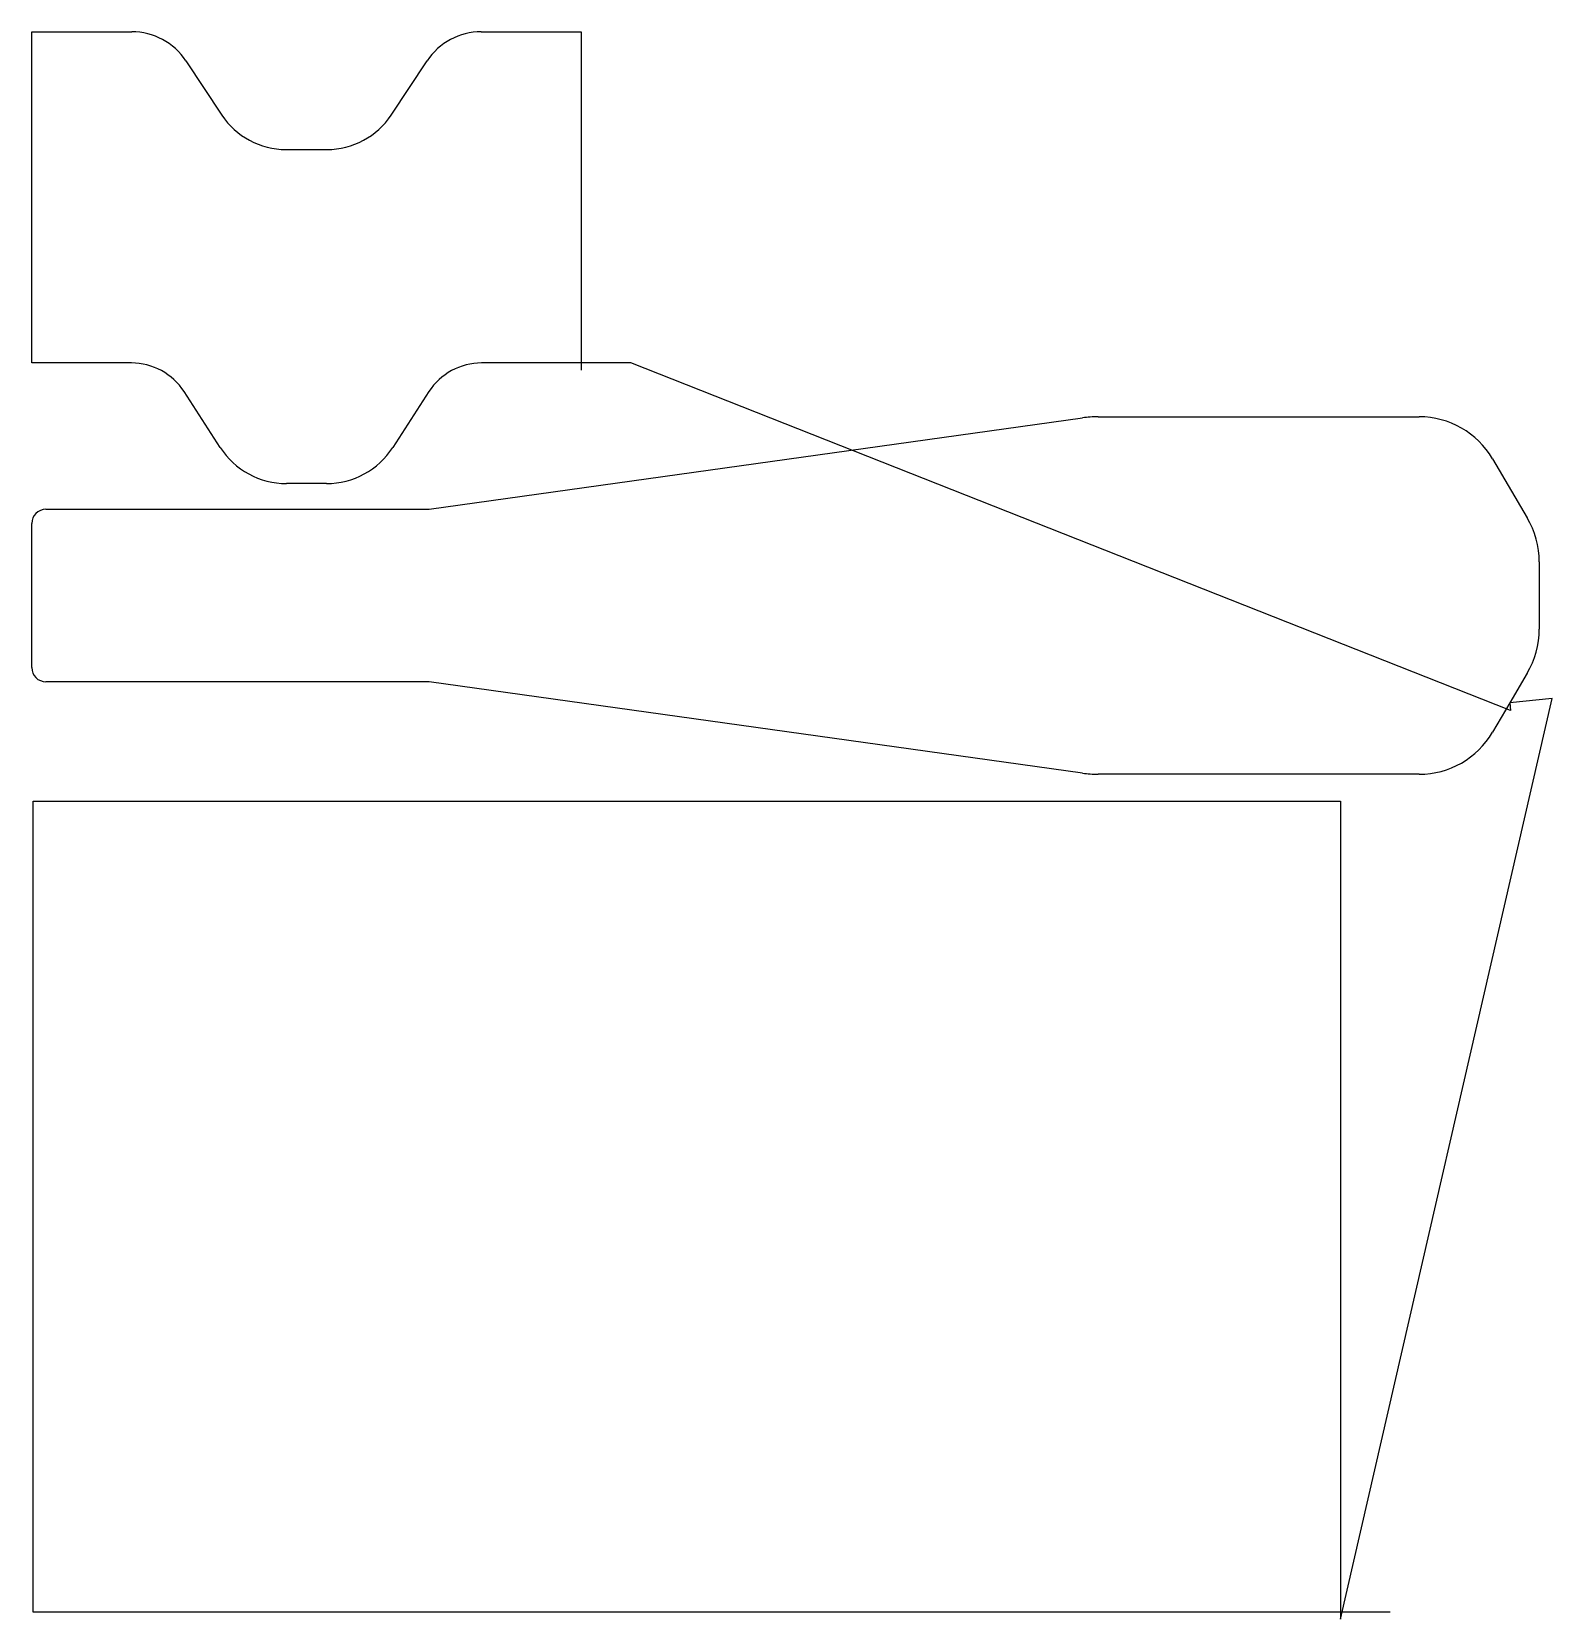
# Model space of a CAD drawing. Header units: metres. Extents: x 19 to 1091, y 15 to 1134.
import ezdxf

# ---------------------------------------------------------------- set-up
doc = ezdxf.new("R2010")
doc.units = ezdxf.units.M

msp = doc.modelspace()

# ---------------------------------------------------------------- linework, layer by layer
at = {"layer": 'TOOL_0'}
for p, q in [((19, 900.608), (19, 1134.108)), ((19, 1134.108), (89.586, 1134.108)), ((335.914, 1134.108), (406.5, 1134.108)), ((406.5, 1134.108), (406.5, 900.608)), ((127.723, 1113.629), (153.061, 1075.391)), ((272.438, 1075.391), (297.777, 1113.629)), ((198.283, 1051.108), (227.216, 1051.108)), ((89.269, 900.608), (19, 900.608)), ((406.501, 900.608), (336.232, 900.608)), ((406.5, 900.608), (406.5, 895.608)), ((441.501, 900.608), (406.501, 900.608)), ((1061.639, 655.682), (441.501, 900.608)), ((151.866, 841.072), (126.42, 880.397)), ((299.081, 880.397), (273.635, 841.072)), ((299.195, 797.621), (759.861, 861.9)), ((771.055, 862.677), (997.336, 862.677)), ((1049.052, 833.098), (1073.51, 791.52)), ((226.829, 815.608), (198.672, 815.608)), ((29, 797.477), (297.122, 797.477)), ((19, 685.877), (19, 787.477)), ((1082.001, 760.338), (1082.001, 713.015)), ((297.122, 675.877), (29, 675.877)), ((759.861, 611.454), (299.195, 675.733)), ((1073.51, 681.833), (1061.281, 661.044)), ((941.8, 15.001), (1091.182, 664.126)), ((1061.28, 661.045), (1049.051, 640.256)), ((1091.182, 664.126), (1061.28, 661.045)), ((1061.281, 661.044), (1061.639, 655.682)), ((997.335, 610.677), (771.055, 610.677)), ((20, 20.001), (20, 591.601)), ((20, 591.601), (941.8, 591.601)), ((941.8, 591.601), (941.8, 20.001)), ((941.8, 20.001), (20, 20.001)), ((976.8, 20.001), (941.8, 20.001)), ((941.8, 20.001), (941.8, 15.001))]:
    msp.add_line(p, q, dxfattribs=at)
for centre, radius, start, end in [((89.586, 1088.358), 45.75, 33.529941, 90), ((335.914, 1088.358), 45.75, 90, 146.470059), ((198.303, 1105.393), 54.286, 213.550144, 269.978891), ((227.197, 1105.394), 54.286, 270.020053, 326.448394), ((89.269, 856.358), 44.25, 32.905371, 90), ((336.232, 856.358), 44.25, 90, 147.094629), ((771.172, 779.993), 82.684, 90.081075, 97.862569), ((997.318, 802.645), 60.032, 30.483014, 89.98282), ((198.709, 871.426), 55.818, 212.94301, 269.96202), ((226.792, 871.426), 55.818, 270.03798, 327.05699), ((29, 787.477), 10, 90, 180), ((296.992, 814.348), 16.872, 270.441486, 277.502857), ((1020.365, 760.301), 61.636, 0.034395, 30.43128), ((1020.365, 713.052), 61.636, 329.56872, 359.965605), ((29, 685.877), 10, 180, 270), ((296.992, 659.006), 16.871, 82.497143, 89.558514), ((997.317, 670.709), 60.032, 270.01718, 329.516986), ((771.172, 693.361), 82.684, 262.137431, 269.918925)]:
    msp.add_arc(centre, radius, start, end, dxfattribs=at)

doc.saveas('drawing.dxf')
